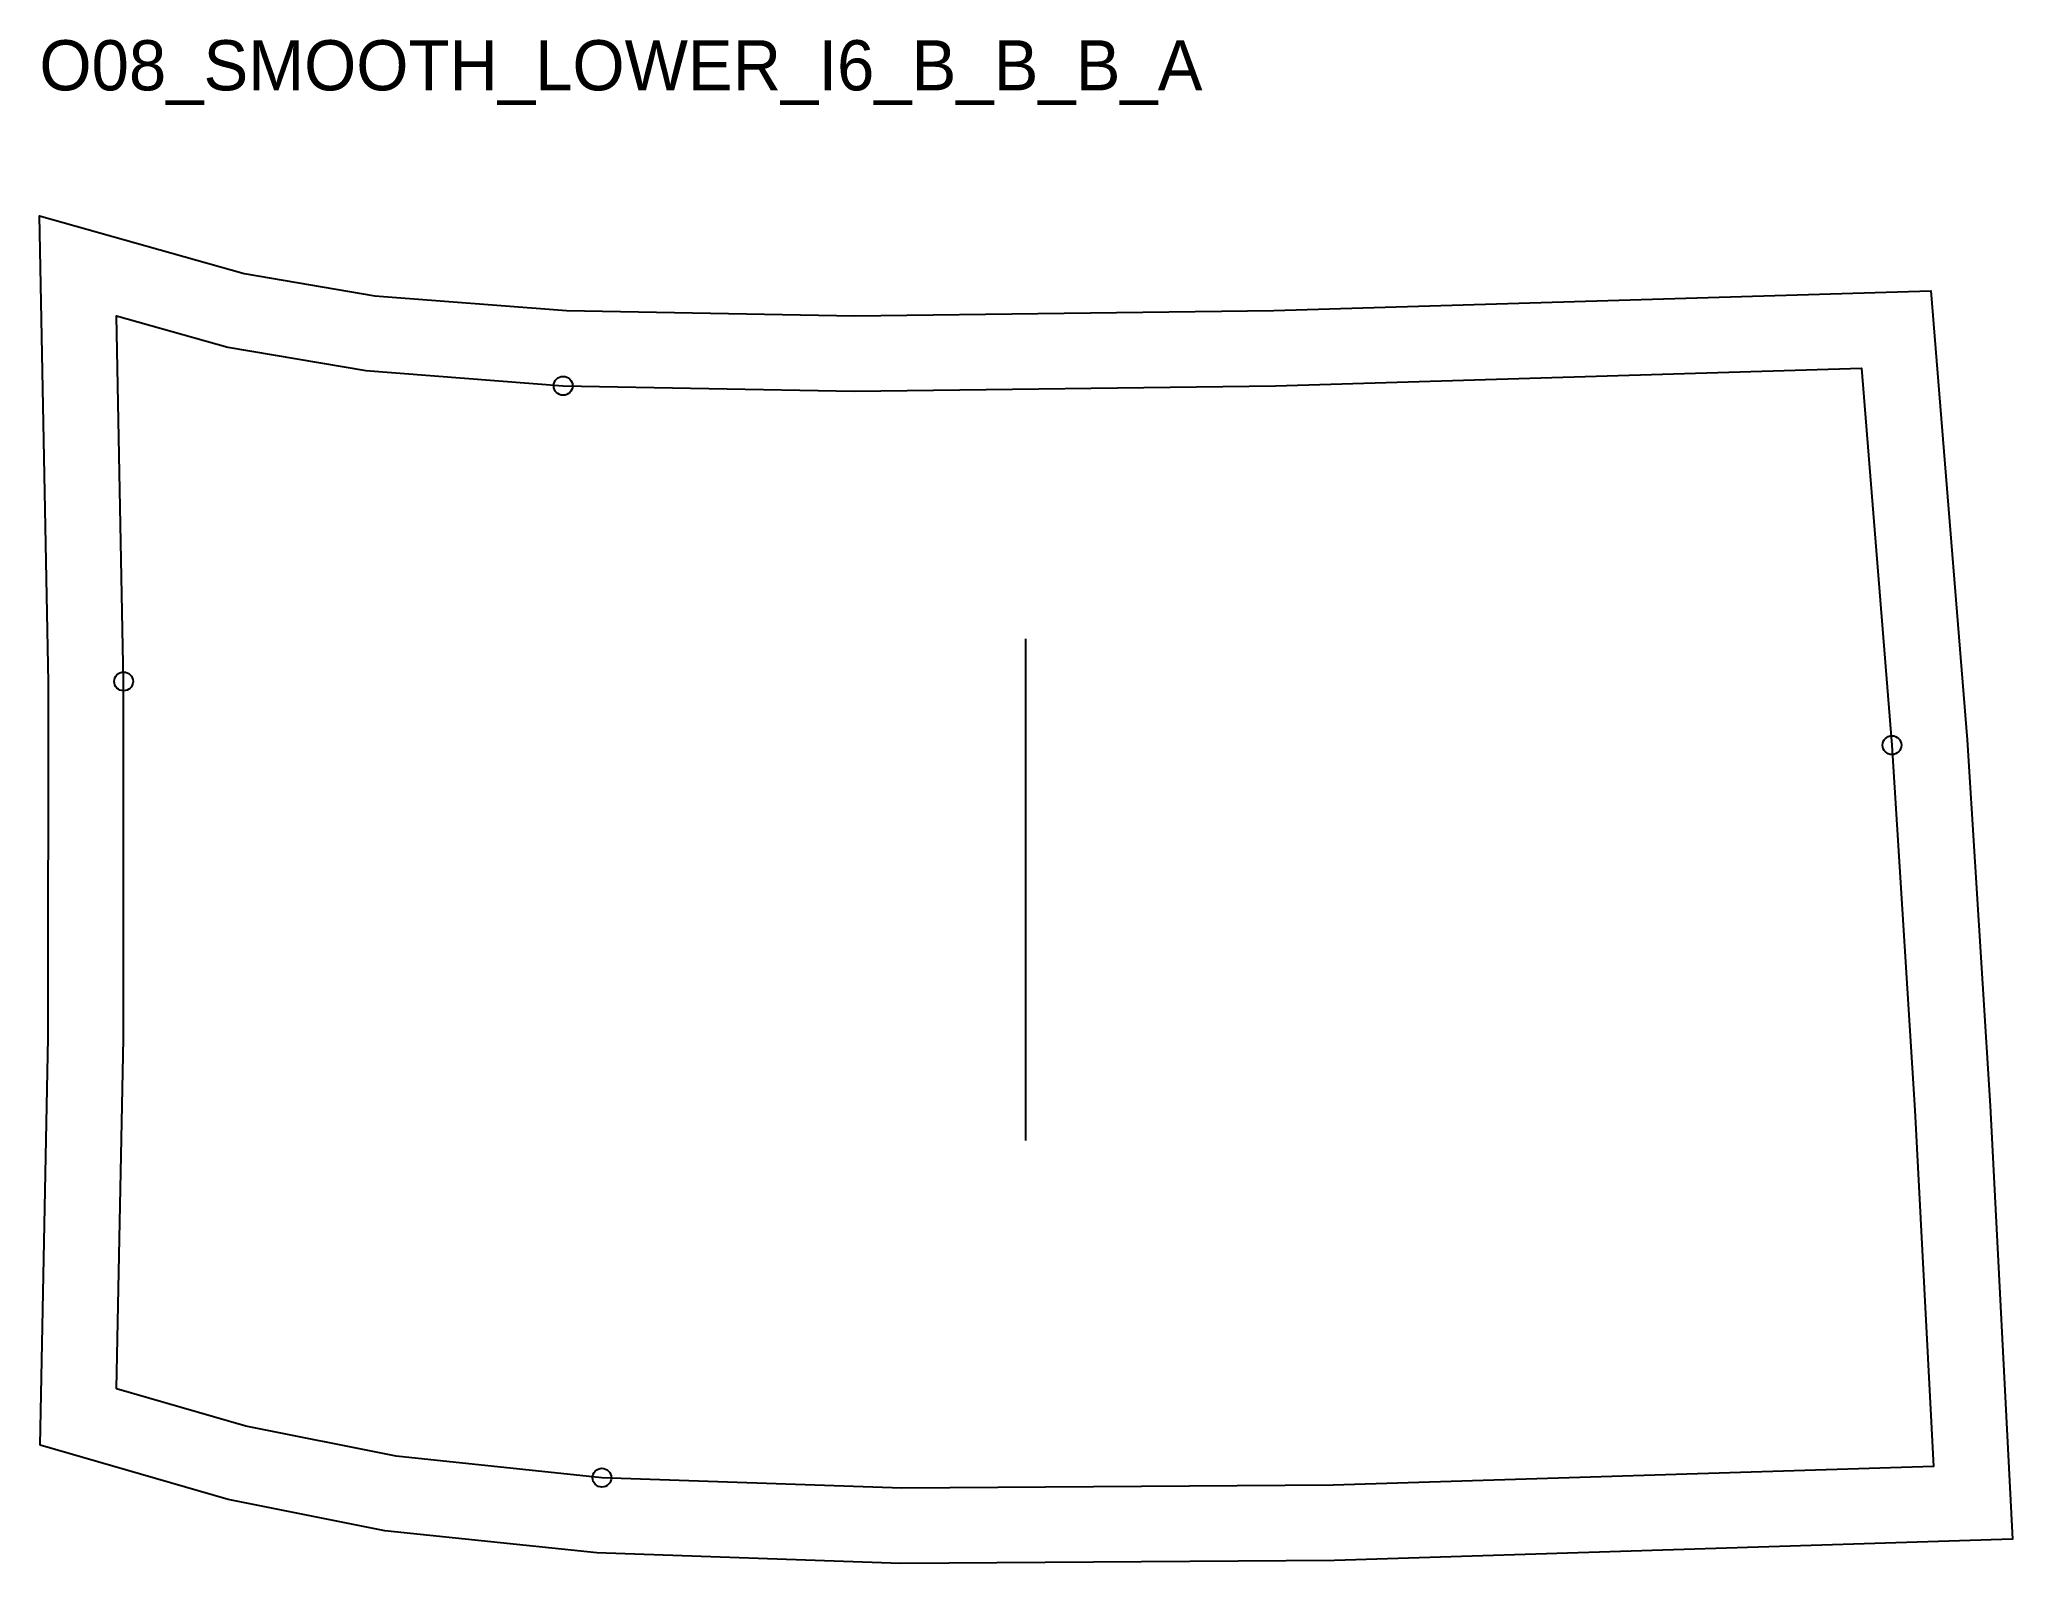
# Model space of a CAD drawing. Header units: millimetres. Extents: x -12 to 302, y -28 to 215.
import ezdxf

# ---------------------------------------------------------------- set-up
doc = ezdxf.new("R2010")
doc.units = ezdxf.units.MM
for name, color, linetype in [('CUT', 1, 'Continuous'), ('GRAIN', 3, 'Continuous'), ('ID', 7, 'Continuous'), ('NOTCH', 2, 'Continuous'), ('SEAM', 5, 'Continuous')]:
    doc.layers.add(name, color=color, linetype=linetype)

msp = doc.modelspace()

# ---------------------------------------------------------------- linework, layer by layer
at = {"layer": 'CUT'}
msp.add_lwpolyline([(-12.18, -8.98), (-10.92, 56.01), (-10.88, 112.71), (-12.31, 187.07), (20.37, 177.86), (41.21, 174.3), (71.78, 171.95), (117.72, 171.11), (184.56, 171.98), (289.38, 175.12), (295.15, 103.52), (298.82, 45.12), (302.41, -23.98), (194.26, -27.35), (125.05, -27.84), (76.58, -26.13), (42.77, -22.6), (17.79, -17.61), (-12.18, -8.98)], close=True, dxfattribs=at)
at = {"layer": 'GRAIN'}
msp.add_line((145.05, 39.61), (145.05, 119.61), dxfattribs=at)
at = {"layer": 'NOTCH'}
for centre in [(71.22, 159.96), (1.12, 112.82), (283.18, 102.66), (77.41, -14.15)]:
    msp.add_circle(centre, 1.5, dxfattribs=at)
at = {"layer": 'SEAM'}
msp.add_lwpolyline([(0, 0), (1.08, 55.89), (1.12, 112.82), (0, 171.13), (17.72, 166.14), (39.74, 162.38), (71.22, 159.96), (117.69, 159.11), (184.82, 159.98), (278.34, 162.79), (283.18, 102.66), (286.84, 44.43), (289.79, -12.37), (194.03, -15.35), (125.22, -15.84), (77.41, -14.15), (44.57, -10.72), (20.63, -5.94)], close=True, dxfattribs=at)

# ---------------------------------------------------------------- texts
at = {"layer": 'ID'}
msp.add_text('O08_SMOOTH_LOWER_I6_B_B_B_A', height=8, dxfattribs=at).set_placement((-12.31, 207.07))

doc.saveas('drawing.dxf')
